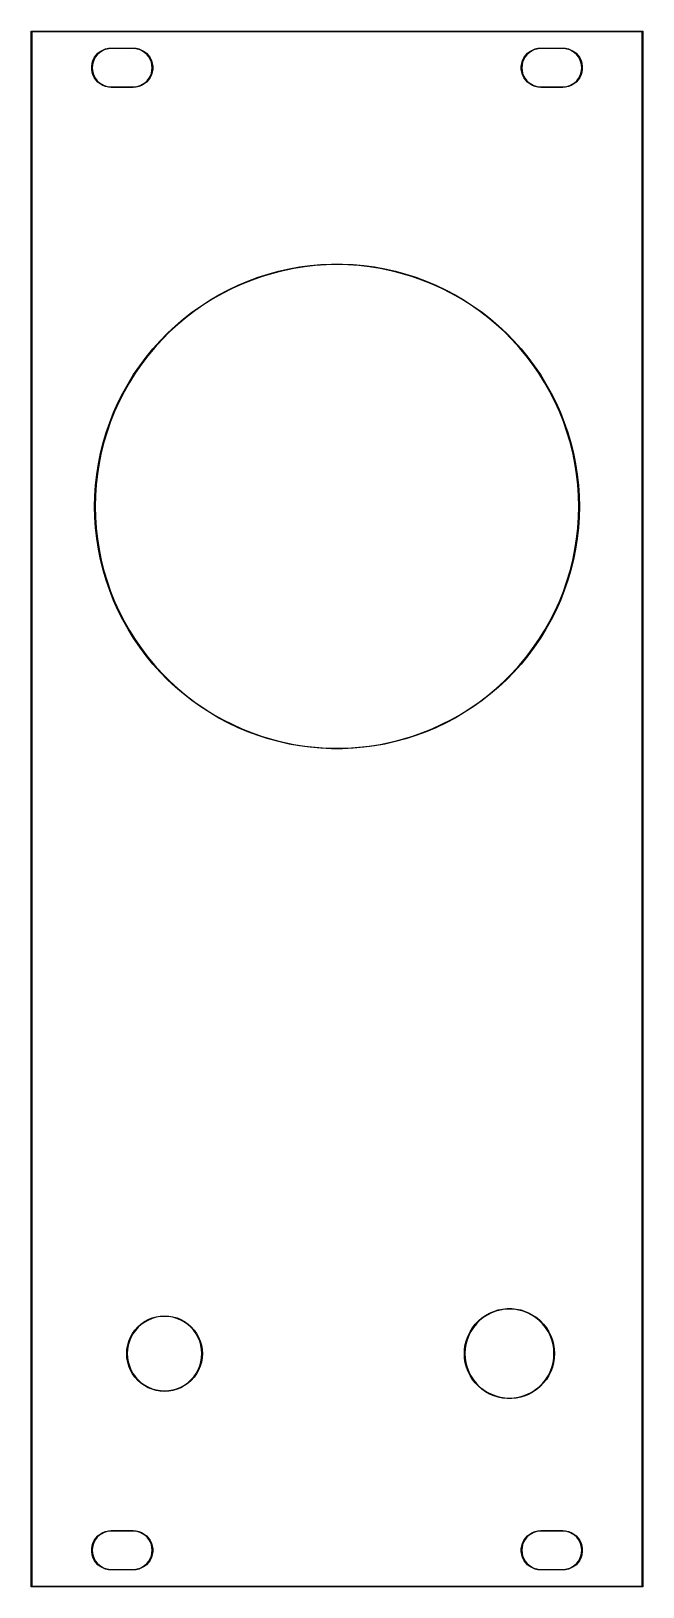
# Model space of a CAD drawing. Extents: x 114 to 165, y -154 to -25.
import ezdxf

# ---------------------------------------------------------------- set-up
doc = ezdxf.new("R2010")
doc.units = 0
doc.layers.add('BLACK', color=7, linetype='CONTINUOUS')

msp = doc.modelspace()

# ---------------------------------------------------------------- linework, layer by layer
at = {"layer": 'BLACK', "linetype": 'CONTINUOUS'}
for p, q in [((113.975, -25), (113.976903, -24.990433)), ((113.975, -153.5), (113.975, -25)), ((113.976903, -24.990433), (113.990433, -24.976903)), ((113.990433, -24.976903), (114, -24.975)), ((114, -24.975), (164.5, -24.975)), ((114.025, -25.025), (114.025, -153.475)), ((164.475, -25.025), (114.025, -25.025)), ((164.475, -153.475), (164.475, -25.025)), ((164.5, -24.975), (164.509567, -24.976903)), ((164.509567, -24.976903), (164.523097, -24.990433)), ((164.523097, -24.990433), (164.525, -25)), ((164.525, -25), (164.525, -153.5)), ((119.192709, -27.1875), (119.329524, -26.986829)), ((119.442206, -26.925724), (119.295025, -27.110283)), ((119.329524, -26.986829), (119.494719, -26.808791)), ((119.61525, -26.765163), (119.442206, -26.925724)), ((119.494719, -26.808791), (119.684605, -26.657362)), ((119.810292, -26.632186), (119.61525, -26.765163)), ((119.684605, -26.657362), (119.894939, -26.535926)), ((120.022975, -26.529763), (119.810292, -26.632186)), ((119.894939, -26.535926), (120.121023, -26.447194)), ((120.248547, -26.460183), (120.022975, -26.529763)), ((120.121023, -26.447194), (120.357806, -26.39315)), ((120.48197, -26.425), (120.248547, -26.460183)), ((120.357806, -26.39315), (120.6, -26.375)), ((120.6, -26.425), (120.48197, -26.425)), ((120.6, -26.375), (122.4, -26.375)), ((122.4, -26.425), (120.6, -26.425)), ((122.4, -26.375), (122.642194, -26.39315)), ((122.51803, -26.425), (122.4, -26.425)), ((122.751453, -26.460183), (122.51803, -26.425)), ((122.642194, -26.39315), (122.878977, -26.447194)), ((122.977025, -26.529763), (122.751453, -26.460183)), ((122.878977, -26.447194), (123.105061, -26.535926)), ((123.189708, -26.632186), (122.977025, -26.529763)), ((123.105061, -26.535926), (123.315395, -26.657362)), ((123.38475, -26.765163), (123.189708, -26.632186)), ((123.315395, -26.657362), (123.505281, -26.808791)), ((123.557794, -26.925724), (123.38475, -26.765163)), ((123.505281, -26.808791), (123.670476, -26.986829)), ((123.704975, -27.110283), (123.557794, -26.925724)), ((123.670476, -26.986829), (123.807291, -27.1875)), ((154.692709, -27.1875), (154.829524, -26.986829)), ((154.942206, -26.925724), (154.795025, -27.110283)), ((154.829524, -26.986829), (154.994719, -26.808791)), ((155.11525, -26.765163), (154.942206, -26.925724)), ((154.994719, -26.808791), (155.184605, -26.657362)), ((155.310292, -26.632186), (155.11525, -26.765163)), ((155.184605, -26.657362), (155.394939, -26.535926)), ((155.522975, -26.529763), (155.310292, -26.632186)), ((155.394939, -26.535926), (155.621023, -26.447194)), ((155.748547, -26.460183), (155.522975, -26.529763)), ((155.621023, -26.447194), (155.857806, -26.39315)), ((155.98197, -26.425), (155.748547, -26.460183)), ((155.857806, -26.39315), (156.1, -26.375)), ((156.1, -26.425), (155.98197, -26.425)), ((156.1, -26.375), (157.9, -26.375)), ((157.9, -26.425), (156.1, -26.425)), ((157.9, -26.375), (158.142194, -26.39315)), ((158.01803, -26.425), (157.9, -26.425)), ((158.251453, -26.460183), (158.01803, -26.425)), ((158.142194, -26.39315), (158.378977, -26.447194)), ((158.477025, -26.529763), (158.251453, -26.460183)), ((158.378977, -26.447194), (158.605061, -26.535926)), ((158.689708, -26.632186), (158.477025, -26.529763)), ((158.605061, -26.535926), (158.815395, -26.657362)), ((158.88475, -26.765163), (158.689708, -26.632186)), ((158.815395, -26.657362), (159.005281, -26.808791)), ((159.057794, -26.925724), (158.88475, -26.765163)), ((159.005281, -26.808791), (159.170476, -26.986829)), ((159.204975, -27.110283), (159.057794, -26.925724)), ((159.170476, -26.986829), (159.307291, -27.1875)), ((118.979544, -27.878564), (119.015742, -27.638403)), ((118.979544, -28.121436), (118.979544, -27.878564)), ((119.015742, -28.361597), (118.979544, -28.121436)), ((119.015742, -27.638403), (119.08733, -27.406321)), ((119.038225, -27.7646), (119.020584, -28)), ((119.020584, -28), (119.038225, -28.2354)), ((119.090753, -27.534459), (119.038225, -27.7646)), ((119.038225, -28.2354), (119.090753, -28.465541)), ((119.08733, -27.406321), (119.192709, -27.1875)), ((119.176995, -27.314717), (119.090753, -27.534459)), ((119.295025, -27.110283), (119.176995, -27.314717)), ((123.823005, -27.314717), (123.704975, -27.110283)), ((123.807291, -27.1875), (123.91267, -27.406321)), ((123.909247, -27.534459), (123.823005, -27.314717)), ((123.961775, -27.7646), (123.909247, -27.534459)), ((123.909247, -28.465541), (123.961775, -28.2354)), ((123.91267, -27.406321), (123.984258, -27.638403)), ((123.979416, -28), (123.961775, -27.7646)), ((123.961775, -28.2354), (123.979416, -28)), ((123.984258, -27.638403), (124.020456, -27.878564)), ((124.020456, -28.121436), (123.984258, -28.361597)), ((124.020456, -27.878564), (124.020456, -28.121436)), ((154.479544, -27.878564), (154.515742, -27.638403)), ((154.479544, -28.121436), (154.479544, -27.878564)), ((154.515742, -28.361597), (154.479544, -28.121436)), ((154.515742, -27.638403), (154.58733, -27.406321)), ((154.538225, -27.7646), (154.520584, -28)), ((154.520584, -28), (154.538225, -28.2354)), ((154.590753, -27.534459), (154.538225, -27.7646)), ((154.538225, -28.2354), (154.590753, -28.465541)), ((154.58733, -27.406321), (154.692709, -27.1875)), ((154.676995, -27.314717), (154.590753, -27.534459)), ((154.795025, -27.110283), (154.676995, -27.314717)), ((159.323005, -27.314717), (159.204975, -27.110283)), ((159.307291, -27.1875), (159.41267, -27.406321)), ((159.409247, -27.534459), (159.323005, -27.314717)), ((159.461775, -27.7646), (159.409247, -27.534459)), ((159.409247, -28.465541), (159.461775, -28.2354)), ((159.41267, -27.406321), (159.484258, -27.638403)), ((159.479416, -28), (159.461775, -27.7646)), ((159.461775, -28.2354), (159.479416, -28)), ((159.484258, -27.638403), (159.520456, -27.878564)), ((159.520456, -28.121436), (159.484258, -28.361597)), ((159.520456, -27.878564), (159.520456, -28.121436)), ((119.08733, -28.593679), (119.015742, -28.361597)), ((119.192709, -28.8125), (119.08733, -28.593679)), ((119.090753, -28.465541), (119.176995, -28.685283)), ((119.176995, -28.685283), (119.295025, -28.889717)), ((119.329524, -29.013171), (119.192709, -28.8125)), ((119.295025, -28.889717), (119.442206, -29.074276)), ((119.494719, -29.191209), (119.329524, -29.013171)), ((119.442206, -29.074276), (119.61525, -29.234837)), ((119.684605, -29.342638), (119.494719, -29.191209)), ((119.61525, -29.234837), (119.810292, -29.367814)), ((119.894939, -29.464074), (119.684605, -29.342638)), ((119.810292, -29.367814), (120.022975, -29.470237)), ((120.121023, -29.552806), (119.894939, -29.464074)), ((120.022975, -29.470237), (120.248547, -29.539817)), ((120.357806, -29.60685), (120.121023, -29.552806)), ((120.248547, -29.539817), (120.48197, -29.575)), ((122.51803, -29.575), (122.751453, -29.539817)), ((122.878977, -29.552806), (122.642194, -29.60685)), ((122.751453, -29.539817), (122.977025, -29.470237)), ((123.105061, -29.464074), (122.878977, -29.552806)), ((122.977025, -29.470237), (123.189708, -29.367814)), ((123.315395, -29.342638), (123.105061, -29.464074)), ((123.189708, -29.367814), (123.38475, -29.234837)), ((123.505281, -29.191209), (123.315395, -29.342638)), ((123.38475, -29.234837), (123.557794, -29.074276)), ((123.670476, -29.013171), (123.505281, -29.191209)), ((123.557794, -29.074276), (123.704975, -28.889717)), ((123.807291, -28.8125), (123.670476, -29.013171)), ((123.704975, -28.889717), (123.823005, -28.685283)), ((123.91267, -28.593679), (123.807291, -28.8125)), ((123.823005, -28.685283), (123.909247, -28.465541)), ((123.984258, -28.361597), (123.91267, -28.593679)), ((154.58733, -28.593679), (154.515742, -28.361597)), ((154.692709, -28.8125), (154.58733, -28.593679)), ((154.590753, -28.465541), (154.676995, -28.685283)), ((154.676995, -28.685283), (154.795025, -28.889717)), ((154.829524, -29.013171), (154.692709, -28.8125)), ((154.795025, -28.889717), (154.942206, -29.074276)), ((154.994719, -29.191209), (154.829524, -29.013171)), ((154.942206, -29.074276), (155.11525, -29.234837)), ((155.184605, -29.342638), (154.994719, -29.191209)), ((155.11525, -29.234837), (155.310292, -29.367814)), ((155.394939, -29.464074), (155.184605, -29.342638)), ((155.310292, -29.367814), (155.522975, -29.470237)), ((155.621023, -29.552806), (155.394939, -29.464074)), ((155.522975, -29.470237), (155.748547, -29.539817)), ((155.857806, -29.60685), (155.621023, -29.552806)), ((155.748547, -29.539817), (155.98197, -29.575)), ((158.01803, -29.575), (158.251453, -29.539817)), ((158.378977, -29.552806), (158.142194, -29.60685)), ((158.251453, -29.539817), (158.477025, -29.470237)), ((158.605061, -29.464074), (158.378977, -29.552806)), ((158.477025, -29.470237), (158.689708, -29.367814)), ((158.815395, -29.342638), (158.605061, -29.464074)), ((158.689708, -29.367814), (158.88475, -29.234837)), ((159.005281, -29.191209), (158.815395, -29.342638)), ((158.88475, -29.234837), (159.057794, -29.074276)), ((159.170476, -29.013171), (159.005281, -29.191209)), ((159.057794, -29.074276), (159.204975, -28.889717)), ((159.307291, -28.8125), (159.170476, -29.013171)), ((159.204975, -28.889717), (159.323005, -28.685283)), ((159.41267, -28.593679), (159.307291, -28.8125)), ((159.323005, -28.685283), (159.409247, -28.465541)), ((159.484258, -28.361597), (159.41267, -28.593679)), ((120.6, -29.625), (120.357806, -29.60685)), ((120.48197, -29.575), (120.6, -29.575)), ((120.6, -29.575), (122.4, -29.575)), ((122.4, -29.625), (120.6, -29.625)), ((122.4, -29.575), (122.51803, -29.575)), ((122.642194, -29.60685), (122.4, -29.625)), ((156.1, -29.625), (155.857806, -29.60685)), ((155.98197, -29.575), (156.1, -29.575)), ((156.1, -29.575), (157.9, -29.575)), ((157.9, -29.625), (156.1, -29.625)), ((157.9, -29.575), (158.01803, -29.575)), ((158.142194, -29.60685), (157.9, -29.625)), ((133.934576, -44.989993), (133.075831, -45.247862)), ((133.569673, -45.047539), (134.424622, -44.815074)), ((134.804025, -44.770911), (133.934576, -44.989993)), ((134.424622, -44.815074), (135.289017, -44.620654)), ((135.682428, -44.591057), (134.804025, -44.770911)), ((135.289017, -44.620654), (136.161165, -44.464659)), ((136.568015, -44.450794), (135.682428, -44.591057)), ((136.161165, -44.464659), (137.03936, -44.347395)), ((137.459004, -44.350404), (136.568015, -44.450794)), ((137.03936, -44.347395), (137.921883, -44.269091)), ((138.353599, -44.290089), (137.459004, -44.350404)), ((137.921883, -44.269091), (138.807005, -44.229901)), ((139.25, -44.26997), (138.353599, -44.290089)), ((138.807005, -44.229901), (139.692995, -44.229901)), ((140.146401, -44.290089), (139.25, -44.26997)), ((139.692995, -44.229901), (140.578117, -44.269091)), ((141.040996, -44.350404), (140.146401, -44.290089)), ((140.578117, -44.269091), (141.46064, -44.347395)), ((141.931985, -44.450794), (141.040996, -44.350404)), ((141.46064, -44.347395), (142.338835, -44.464659)), ((142.817572, -44.591057), (141.931985, -44.450794)), ((142.338835, -44.464659), (143.210983, -44.620654)), ((143.695975, -44.770911), (142.817572, -44.591057)), ((143.210983, -44.620654), (144.075378, -44.815074)), ((144.565424, -44.989993), (143.695975, -44.770911)), ((144.075378, -44.815074), (144.930327, -45.047539)), ((145.424169, -45.247862), (144.565424, -44.989993)), ((130.58099, -46.248615), (129.78209, -46.655675)), ((130.277463, -46.347648), (131.078126, -45.968285)), ((131.397348, -45.877808), (130.58099, -46.248615)), ((131.078126, -45.968285), (131.894786, -45.62471)), ((132.22952, -45.543999), (131.397348, -45.877808)), ((131.894786, -45.62471), (132.725844, -45.317594)), ((133.075831, -45.247862), (132.22952, -45.543999)), ((132.725844, -45.317594), (133.569673, -45.047539)), ((144.930327, -45.047539), (145.774156, -45.317594)), ((146.27048, -45.543999), (145.424169, -45.247862)), ((145.774156, -45.317594), (146.605214, -45.62471)), ((147.102652, -45.877808), (146.27048, -45.543999)), ((146.605214, -45.62471), (147.421874, -45.968285)), ((147.91901, -46.248615), (147.102652, -45.877808)), ((147.421874, -45.968285), (148.222537, -46.347648)), ((148.71791, -46.655675), (147.91901, -46.248615)), ((127.986953, -47.692694), (128.730362, -47.210697)), ((129.002257, -47.098167), (128.243062, -47.575201)), ((128.730362, -47.210697), (129.494364, -46.762056)), ((129.78209, -46.655675), (129.002257, -47.098167)), ((129.494364, -46.762056), (130.277463, -46.347648)), ((148.222537, -46.347648), (149.005636, -46.762056)), ((149.497743, -47.098167), (148.71791, -46.655675)), ((149.005636, -46.762056), (149.769638, -47.210697)), ((150.256938, -47.575201), (149.497743, -47.098167)), ((149.769638, -47.210697), (150.513047, -47.692694)), ((125.894616, -49.329064), (126.567691, -48.752914)), ((126.792655, -48.628984), (126.104365, -49.20361)), ((126.567691, -48.752914), (127.265592, -48.207102)), ((127.506033, -48.085816), (126.792655, -48.628984)), ((127.265592, -48.207102), (127.986953, -47.692694)), ((128.243062, -47.575201), (127.506033, -48.085816)), ((150.993967, -48.085816), (150.256938, -47.575201)), ((150.513047, -47.692694), (151.234408, -48.207102)), ((151.707345, -48.628984), (150.993967, -48.085816)), ((151.234408, -48.207102), (151.932309, -48.752914)), ((152.395635, -49.20361), (151.707345, -48.628984)), ((151.932309, -48.752914), (152.605384, -49.329064)), ((124.628164, -50.567802), (125.247685, -49.934421)), ((125.442548, -49.808537), (124.808537, -50.442548)), ((125.247685, -49.934421), (125.894616, -49.329064)), ((126.104365, -49.20361), (125.442548, -49.808537)), ((153.057452, -49.808537), (152.395635, -49.20361)), ((152.605384, -49.329064), (153.252315, -49.934421)), ((153.691463, -50.442548), (153.057452, -49.808537)), ((153.252315, -49.934421), (153.871836, -50.567802)), ((123.476148, -51.913622), (124.037266, -51.227967)), ((124.20361, -51.104365), (123.628984, -51.792655)), ((124.037266, -51.227967), (124.628164, -50.567802)), ((124.808537, -50.442548), (124.20361, -51.104365)), ((154.29639, -51.104365), (153.691463, -50.442548)), ((153.871836, -50.567802), (154.462734, -51.227967)), ((154.871016, -51.792655), (154.29639, -51.104365)), ((154.462734, -51.227967), (155.023852, -51.913622)), ((122.447583, -53.355992), (122.945908, -52.623427)), ((123.085816, -52.506033), (122.575201, -53.243062)), ((122.945908, -52.623427), (123.476148, -51.913622)), ((123.628984, -51.792655), (123.085816, -52.506033)), ((155.414184, -52.506033), (154.871016, -51.792655)), ((155.023852, -51.913622), (155.554092, -52.623427)), ((155.924799, -53.243062), (155.414184, -52.506033)), ((155.554092, -52.623427), (156.052417, -53.355992)), ((121.982151, -54.109881), (122.447583, -53.355992)), ((122.575201, -53.243062), (122.098167, -54.002257)), ((156.401833, -54.002257), (155.924799, -53.243062)), ((156.052417, -53.355992), (156.517849, -54.109881)), ((121.153538, -55.675696), (121.550521, -54.883621)), ((121.655675, -54.78209), (121.248615, -55.58099)), ((121.550521, -54.883621), (121.982151, -54.109881)), ((122.098167, -54.002257), (121.655675, -54.78209)), ((156.844325, -54.78209), (156.401833, -54.002257)), ((156.517849, -54.109881), (156.949479, -54.883621)), ((157.251385, -55.58099), (156.844325, -54.78209)), ((156.949479, -54.883621), (157.346462, -55.675696)), ((120.466555, -57.308616), (120.79198, -56.484555)), ((120.877808, -56.397348), (120.543999, -57.22952)), ((120.79198, -56.484555), (121.153538, -55.675696)), ((121.248615, -55.58099), (120.877808, -56.397348)), ((157.622192, -56.397348), (157.251385, -55.58099)), ((157.346462, -55.675696), (157.70802, -56.484555)), ((157.956001, -57.22952), (157.622192, -56.397348)), ((157.70802, -56.484555), (158.033445, -57.308616)), ((120.177899, -58.146264), (120.466555, -57.308616)), ((120.543999, -57.22952), (120.247862, -58.075831)), ((158.252138, -58.075831), (157.956001, -57.22952)), ((158.033445, -57.308616), (158.322101, -58.146264)), ((119.713083, -59.855744), (119.926578, -58.995862)), ((119.989993, -58.934576), (119.770911, -59.804025)), ((119.926578, -58.995862), (120.177899, -58.146264)), ((120.247862, -58.075831), (119.989993, -58.934576)), ((158.510007, -58.934576), (158.252138, -58.075831)), ((158.322101, -58.146264), (158.573422, -58.995862)), ((158.729089, -59.804025), (158.510007, -58.934576)), ((158.573422, -58.995862), (158.786917, -59.855744)), ((119.537832, -60.724228), (119.713083, -59.855744)), ((119.770911, -59.804025), (119.591057, -60.682428)), ((158.908943, -60.682428), (158.729089, -59.804025)), ((158.786917, -59.855744), (158.962168, -60.724228)), ((119.303361, -62.480188), (119.401169, -61.599614)), ((119.450794, -61.568015), (119.350404, -62.459004)), ((119.401169, -61.599614), (119.537832, -60.724228)), ((119.591057, -60.682428), (119.450794, -61.568015)), ((159.049206, -61.568015), (158.908943, -60.682428)), ((158.962168, -60.724228), (159.098831, -61.599614)), ((159.149596, -62.459004), (159.049206, -61.568015)), ((159.098831, -61.599614), (159.196639, -62.480188)), ((119.2446, -63.364227), (119.303361, -62.480188)), ((119.350404, -62.459004), (119.290089, -63.353599)), ((159.209911, -63.353599), (159.149596, -62.459004)), ((159.196639, -62.480188), (159.2554, -63.364227)), ((119.225, -64.25), (119.2446, -63.364227)), ((119.2446, -65.135773), (119.225, -64.25)), ((119.290089, -63.353599), (119.26997, -64.25)), ((119.26997, -64.25), (119.290089, -65.146401)), ((159.23003, -64.25), (159.209911, -63.353599)), ((159.209911, -65.146401), (159.23003, -64.25)), ((159.2554, -63.364227), (159.275, -64.25)), ((159.275, -64.25), (159.2554, -65.135773)), ((119.303361, -66.019812), (119.2446, -65.135773)), ((119.290089, -65.146401), (119.350404, -66.040996)), ((159.149596, -66.040996), (159.209911, -65.146401)), ((159.2554, -65.135773), (159.196639, -66.019812)), ((119.401169, -66.900386), (119.303361, -66.019812)), ((119.350404, -66.040996), (119.450794, -66.931985)), ((159.049206, -66.931985), (159.149596, -66.040996)), ((159.196639, -66.019812), (159.098831, -66.900386)), ((119.537832, -67.775772), (119.401169, -66.900386)), ((119.450794, -66.931985), (119.591057, -67.817572)), ((119.713083, -68.644256), (119.537832, -67.775772)), ((119.591057, -67.817572), (119.770911, -68.695975)), ((158.729089, -68.695975), (158.908943, -67.817572)), ((158.962168, -67.775772), (158.786917, -68.644256)), ((158.908943, -67.817572), (159.049206, -66.931985)), ((159.098831, -66.900386), (158.962168, -67.775772)), ((119.926578, -69.504138), (119.713083, -68.644256)), ((119.770911, -68.695975), (119.989993, -69.565424)), ((158.510007, -69.565424), (158.729089, -68.695975)), ((158.786917, -68.644256), (158.573422, -69.504138)), ((120.177899, -70.353736), (119.926578, -69.504138)), ((119.989993, -69.565424), (120.247862, -70.424169)), ((120.466555, -71.191384), (120.177899, -70.353736)), ((120.247862, -70.424169), (120.543999, -71.27048)), ((157.956001, -71.27048), (158.252138, -70.424169)), ((158.322101, -70.353736), (158.033445, -71.191384)), ((158.252138, -70.424169), (158.510007, -69.565424)), ((158.573422, -69.504138), (158.322101, -70.353736)), ((120.79198, -72.015445), (120.466555, -71.191384)), ((120.543999, -71.27048), (120.877808, -72.102652)), ((157.622192, -72.102652), (157.956001, -71.27048)), ((158.033445, -71.191384), (157.70802, -72.015445)), ((121.153538, -72.824304), (120.79198, -72.015445)), ((120.877808, -72.102652), (121.248615, -72.91901)), ((121.550521, -73.616379), (121.153538, -72.824304)), ((121.248615, -72.91901), (121.655675, -73.71791)), ((156.844325, -73.71791), (157.251385, -72.91901)), ((157.346462, -72.824304), (156.949479, -73.616379)), ((157.251385, -72.91901), (157.622192, -72.102652)), ((157.70802, -72.015445), (157.346462, -72.824304)), ((121.982151, -74.390119), (121.550521, -73.616379)), ((121.655675, -73.71791), (122.098167, -74.497743)), ((122.447583, -75.144008), (121.982151, -74.390119)), ((122.098167, -74.497743), (122.575201, -75.256938)), ((155.924799, -75.256938), (156.401833, -74.497743)), ((156.517849, -74.390119), (156.052417, -75.144008)), ((156.401833, -74.497743), (156.844325, -73.71791)), ((156.949479, -73.616379), (156.517849, -74.390119)), ((122.945908, -75.876573), (122.447583, -75.144008)), ((122.575201, -75.256938), (123.085816, -75.993967)), ((155.414184, -75.993967), (155.924799, -75.256938)), ((156.052417, -75.144008), (155.554092, -75.876573)), ((123.476148, -76.586378), (122.945908, -75.876573)), ((123.085816, -75.993967), (123.628984, -76.707345)), ((124.037266, -77.272033), (123.476148, -76.586378)), ((123.628984, -76.707345), (124.20361, -77.395635)), ((154.29639, -77.395635), (154.871016, -76.707345)), ((155.023852, -76.586378), (154.462734, -77.272033)), ((154.871016, -76.707345), (155.414184, -75.993967)), ((155.554092, -75.876573), (155.023852, -76.586378)), ((124.628164, -77.932198), (124.037266, -77.272033)), ((124.20361, -77.395635), (124.808537, -78.057452)), ((125.247685, -78.565579), (124.628164, -77.932198)), ((124.808537, -78.057452), (125.442548, -78.691463)), ((153.057452, -78.691463), (153.691463, -78.057452)), ((153.871836, -77.932198), (153.252315, -78.565579)), ((153.691463, -78.057452), (154.29639, -77.395635)), ((154.462734, -77.272033), (153.871836, -77.932198)), ((125.894616, -79.170936), (125.247685, -78.565579)), ((125.442548, -78.691463), (126.104365, -79.29639)), ((126.567691, -79.747086), (125.894616, -79.170936)), ((126.104365, -79.29639), (126.792655, -79.871016)), ((151.707345, -79.871016), (152.395635, -79.29639)), ((152.605384, -79.170936), (151.932309, -79.747086)), ((152.395635, -79.29639), (153.057452, -78.691463)), ((153.252315, -78.565579), (152.605384, -79.170936)), ((127.265592, -80.292898), (126.567691, -79.747086)), ((126.792655, -79.871016), (127.506033, -80.414184)), ((127.986953, -80.807306), (127.265592, -80.292898)), ((127.506033, -80.414184), (128.243062, -80.924799)), ((128.730362, -81.289303), (127.986953, -80.807306)), ((128.243062, -80.924799), (129.002257, -81.401833)), ((149.497743, -81.401833), (150.256938, -80.924799)), ((150.513047, -80.807306), (149.769638, -81.289303)), ((150.256938, -80.924799), (150.993967, -80.414184)), ((151.234408, -80.292898), (150.513047, -80.807306)), ((150.993967, -80.414184), (151.707345, -79.871016)), ((151.932309, -79.747086), (151.234408, -80.292898)), ((129.494364, -81.737944), (128.730362, -81.289303)), ((129.002257, -81.401833), (129.78209, -81.844325)), ((130.277463, -82.152352), (129.494364, -81.737944)), ((129.78209, -81.844325), (130.58099, -82.251385)), ((131.078126, -82.531715), (130.277463, -82.152352)), ((130.58099, -82.251385), (131.397348, -82.622192)), ((147.102652, -82.622192), (147.91901, -82.251385)), ((148.222537, -82.152352), (147.421874, -82.531715)), ((147.91901, -82.251385), (148.71791, -81.844325)), ((149.005636, -81.737944), (148.222537, -82.152352)), ((148.71791, -81.844325), (149.497743, -81.401833)), ((149.769638, -81.289303), (149.005636, -81.737944)), ((131.894786, -82.87529), (131.078126, -82.531715)), ((131.397348, -82.622192), (132.22952, -82.956001)), ((132.725844, -83.182406), (131.894786, -82.87529)), ((132.22952, -82.956001), (133.075831, -83.252138)), ((133.569673, -83.452461), (132.725844, -83.182406)), ((133.075831, -83.252138), (133.934576, -83.510007)), ((134.424622, -83.684926), (133.569673, -83.452461)), ((133.934576, -83.510007), (134.804025, -83.729089)), ((143.695975, -83.729089), (144.565424, -83.510007)), ((144.930327, -83.452461), (144.075378, -83.684926)), ((144.565424, -83.510007), (145.424169, -83.252138)), ((145.774156, -83.182406), (144.930327, -83.452461)), ((145.424169, -83.252138), (146.27048, -82.956001)), ((146.605214, -82.87529), (145.774156, -83.182406)), ((146.27048, -82.956001), (147.102652, -82.622192)), ((147.421874, -82.531715), (146.605214, -82.87529)), ((135.289017, -83.879346), (134.424622, -83.684926)), ((134.804025, -83.729089), (135.682428, -83.908943)), ((136.161165, -84.035341), (135.289017, -83.879346)), ((135.682428, -83.908943), (136.568015, -84.049206)), ((137.03936, -84.152605), (136.161165, -84.035341)), ((136.568015, -84.049206), (137.459004, -84.149596)), ((137.921883, -84.230909), (137.03936, -84.152605)), ((137.459004, -84.149596), (138.353599, -84.209911)), ((138.807005, -84.270099), (137.921883, -84.230909)), ((138.353599, -84.209911), (139.25, -84.23003)), ((139.692995, -84.270099), (138.807005, -84.270099)), ((139.25, -84.23003), (140.146401, -84.209911)), ((140.578117, -84.230909), (139.692995, -84.270099)), ((140.146401, -84.209911), (141.040996, -84.149596)), ((141.46064, -84.152605), (140.578117, -84.230909)), ((141.040996, -84.149596), (141.931985, -84.049206)), ((142.338835, -84.035341), (141.46064, -84.152605)), ((141.931985, -84.049206), (142.817572, -83.908943)), ((143.210983, -83.879346), (142.338835, -84.035341)), ((142.817572, -83.908943), (143.695975, -83.729089)), ((144.075378, -83.684926), (143.210983, -83.879346)), ((151.219905, -131.30436), (151.529609, -131.0888)), ((151.659979, -131.062989), (151.336925, -131.272783)), ((151.529609, -131.0888), (151.859532, -130.905678)), ((152.003192, -130.888113), (151.659979, -131.062989)), ((151.859532, -130.905678), (152.206288, -130.756873)), ((152.362804, -130.750071), (152.003192, -130.888113)), ((152.206288, -130.756873), (152.566319, -130.643913)), ((152.734876, -130.650375), (152.362804, -130.750071)), ((152.566319, -130.643913), (152.935932, -130.567955)), ((153.115331, -130.590117), (152.734876, -130.650375)), ((152.935932, -130.567955), (153.311332, -130.529781)), ((153.5, -130.569957), (153.115331, -130.590117)), ((153.311332, -130.529781), (153.688668, -130.529781)), ((153.884669, -130.590117), (153.5, -130.569957)), ((153.688668, -130.529781), (154.064068, -130.567955)), ((154.265124, -130.650375), (153.884669, -130.590117)), ((154.064068, -130.567955), (154.433681, -130.643913)), ((154.637196, -130.750071), (154.265124, -130.650375)), ((154.433681, -130.643913), (154.793712, -130.756873)), ((154.996808, -130.888113), (154.637196, -130.750071)), ((154.793712, -130.756873), (155.140468, -130.905678)), ((155.340022, -131.062989), (154.996808, -130.888113)), ((155.140468, -130.905678), (155.470391, -131.0888)), ((155.663075, -131.272783), (155.340022, -131.062989)), ((155.470391, -131.0888), (155.780095, -131.30436)), ((122.353987, -132.5874), (122.556777, -132.301594)), ((122.59208, -132.329748), (122.392221, -132.611424)), ((122.556777, -132.301594), (122.790291, -132.040291)), ((122.822221, -132.072221), (122.59208, -132.329748)), ((122.790291, -132.040291), (123.051594, -131.806777)), ((123.079748, -131.84208), (122.822221, -132.072221)), ((123.051594, -131.806777), (123.3374, -131.603987)), ((123.361424, -131.642221), (123.079748, -131.84208)), ((123.3374, -131.603987), (123.644113, -131.434472)), ((123.663705, -131.475156), (123.361424, -131.642221)), ((123.644113, -131.434472), (123.967878, -131.300365)), ((123.982792, -131.342986), (123.663705, -131.475156)), ((123.967878, -131.300365), (124.304622, -131.20335)), ((124.31467, -131.247373), (123.982792, -131.342986)), ((124.304622, -131.20335), (124.650111, -131.144649)), ((124.655167, -131.18952), (124.31467, -131.247373)), ((124.650111, -131.144649), (125, -131.125)), ((125, -131.170155), (124.655167, -131.18952)), ((125, -131.125), (125.349889, -131.144649)), ((125.344833, -131.18952), (125, -131.170155)), ((125.68533, -131.247373), (125.344833, -131.18952)), ((125.349889, -131.144649), (125.695378, -131.20335)), ((126.017208, -131.342986), (125.68533, -131.247373)), ((125.695378, -131.20335), (126.032122, -131.300365)), ((126.336295, -131.475156), (126.017208, -131.342986)), ((126.032122, -131.300365), (126.355887, -131.434472)), ((126.638576, -131.642221), (126.336295, -131.475156)), ((126.355887, -131.434472), (126.6626, -131.603987)), ((126.920252, -131.84208), (126.638576, -131.642221)), ((126.6626, -131.603987), (126.948406, -131.806777)), ((127.177779, -132.072221), (126.920252, -131.84208)), ((126.948406, -131.806777), (127.209709, -132.040291)), ((127.40792, -132.329748), (127.177779, -132.072221)), ((127.209709, -132.040291), (127.443223, -132.301594)), ((127.607779, -132.611424), (127.40792, -132.329748)), ((127.443223, -132.301594), (127.646013, -132.5874)), ((150.243059, -132.44225), (150.442656, -132.122026)), ((150.522783, -132.086925), (150.312989, -132.409979)), ((150.442656, -132.122026), (150.673626, -131.823638)), ((150.765195, -131.787571), (150.522783, -132.086925)), ((150.673626, -131.823638), (150.933598, -131.550147)), ((151.037571, -131.515195), (150.765195, -131.787571)), ((150.933598, -131.550147), (151.219905, -131.30436)), ((151.336925, -131.272783), (151.037571, -131.515195)), ((155.962429, -131.515195), (155.663075, -131.272783)), ((155.780095, -131.30436), (156.066402, -131.550147)), ((156.234805, -131.787571), (155.962429, -131.515195)), ((156.066402, -131.550147), (156.326374, -131.823638)), ((156.477217, -132.086925), (156.234805, -131.787571)), ((156.326374, -131.823638), (156.557344, -132.122026)), ((156.687011, -132.409979), (156.477217, -132.086925)), ((156.557344, -132.122026), (156.756941, -132.44225)), ((121.894649, -133.900111), (121.95335, -133.554622)), ((121.997373, -133.56467), (121.93952, -133.905167)), ((121.95335, -133.554622), (122.050365, -133.217878)), ((122.092986, -133.232792), (121.997373, -133.56467)), ((122.050365, -133.217878), (122.184472, -132.894113)), ((122.225156, -132.913705), (122.092986, -133.232792)), ((122.184472, -132.894113), (122.353987, -132.5874)), ((122.392221, -132.611424), (122.225156, -132.913705)), ((127.774844, -132.913705), (127.607779, -132.611424)), ((127.646013, -132.5874), (127.815528, -132.894113)), ((127.907014, -133.232792), (127.774844, -132.913705)), ((127.815528, -132.894113), (127.949635, -133.217878)), ((128.002627, -133.56467), (127.907014, -133.232792)), ((127.949635, -133.217878), (128.04665, -133.554622)), ((128.06048, -133.905167), (128.002627, -133.56467)), ((128.04665, -133.554622), (128.105351, -133.900111)), ((149.794112, -133.873148), (149.851251, -133.500163)), ((149.900375, -133.484876), (149.840117, -133.865331)), ((149.851251, -133.500163), (149.945831, -133.134872)), ((150.000071, -133.112804), (149.900375, -133.484876)), ((149.945831, -133.134872), (150.076882, -132.781024)), ((150.138113, -132.753192), (150.000071, -133.112804)), ((150.076882, -132.781024), (150.243059, -132.44225)), ((150.312989, -132.409979), (150.138113, -132.753192)), ((156.861887, -132.753192), (156.687011, -132.409979)), ((156.756941, -132.44225), (156.923118, -132.781024)), ((156.999929, -133.112804), (156.861887, -132.753192)), ((156.923118, -132.781024), (157.054169, -133.134872)), ((157.099625, -133.484876), (156.999929, -133.112804)), ((157.054169, -133.134872), (157.148749, -133.500163)), ((157.159883, -133.865331), (157.099625, -133.484876)), ((157.148749, -133.500163), (157.205888, -133.873148)), ((121.875, -134.25), (121.894649, -133.900111)), ((121.894649, -134.599889), (121.875, -134.25)), ((121.95335, -134.945378), (121.894649, -134.599889)), ((121.93952, -133.905167), (121.920155, -134.25)), ((121.920155, -134.25), (121.93952, -134.594833)), ((121.93952, -134.594833), (121.997373, -134.93533)), ((122.050365, -135.282122), (121.95335, -134.945378)), ((121.997373, -134.93533), (122.092986, -135.267208)), ((127.907014, -135.267208), (128.002627, -134.93533)), ((128.04665, -134.945378), (127.949635, -135.282122)), ((128.002627, -134.93533), (128.06048, -134.594833)), ((128.105351, -134.599889), (128.04665, -134.945378)), ((128.079845, -134.25), (128.06048, -133.905167)), ((128.06048, -134.594833), (128.079845, -134.25)), ((128.105351, -133.900111), (128.125, -134.25)), ((128.125, -134.25), (128.105351, -134.599889)), ((149.775, -134.25), (149.794112, -133.873148)), ((149.794112, -134.626852), (149.775, -134.25)), ((149.851251, -134.999837), (149.794112, -134.626852)), ((149.840117, -133.865331), (149.819957, -134.25)), ((149.819957, -134.25), (149.840117, -134.634669)), ((149.840117, -134.634669), (149.900375, -135.015124)), ((157.099625, -135.015124), (157.159883, -134.634669)), ((157.205888, -134.626852), (157.148749, -134.999837)), ((157.180043, -134.25), (157.159883, -133.865331)), ((157.159883, -134.634669), (157.180043, -134.25)), ((157.205888, -133.873148), (157.225, -134.25)), ((157.225, -134.25), (157.205888, -134.626852)), ((122.184472, -135.605887), (122.050365, -135.282122)), ((122.092986, -135.267208), (122.225156, -135.586295)), ((122.353987, -135.9126), (122.184472, -135.605887)), ((122.225156, -135.586295), (122.392221, -135.888576)), ((122.556777, -136.198406), (122.353987, -135.9126)), ((122.392221, -135.888576), (122.59208, -136.170252)), ((122.790291, -136.459709), (122.556777, -136.198406)), ((122.59208, -136.170252), (122.822221, -136.427779)), ((127.177779, -136.427779), (127.40792, -136.170252)), ((127.443223, -136.198406), (127.209709, -136.459709)), ((127.40792, -136.170252), (127.607779, -135.888576)), ((127.646013, -135.9126), (127.443223, -136.198406)), ((127.607779, -135.888576), (127.774844, -135.586295)), ((127.815528, -135.605887), (127.646013, -135.9126)), ((127.774844, -135.586295), (127.907014, -135.267208)), ((127.949635, -135.282122), (127.815528, -135.605887)), ((149.945831, -135.365128), (149.851251, -134.999837)), ((149.900375, -135.015124), (150.000071, -135.387196)), ((150.076882, -135.718976), (149.945831, -135.365128)), ((150.000071, -135.387196), (150.138113, -135.746808)), ((150.243059, -136.05775), (150.076882, -135.718976)), ((150.138113, -135.746808), (150.312989, -136.090022)), ((150.442656, -136.377974), (150.243059, -136.05775)), ((150.312989, -136.090022), (150.522783, -136.413075)), ((156.477217, -136.413075), (156.687011, -136.090022)), ((156.756941, -136.05775), (156.557344, -136.377974)), ((156.687011, -136.090022), (156.861887, -135.746808)), ((156.923118, -135.718976), (156.756941, -136.05775)), ((156.861887, -135.746808), (156.999929, -135.387196)), ((157.054169, -135.365128), (156.923118, -135.718976)), ((156.999929, -135.387196), (157.099625, -135.015124)), ((157.148749, -134.999837), (157.054169, -135.365128)), ((123.051594, -136.693223), (122.790291, -136.459709)), ((122.822221, -136.427779), (123.079748, -136.65792)), ((123.3374, -136.896013), (123.051594, -136.693223)), ((123.079748, -136.65792), (123.361424, -136.857779)), ((123.644113, -137.065528), (123.3374, -136.896013)), ((123.361424, -136.857779), (123.663705, -137.024844)), ((123.967878, -137.199635), (123.644113, -137.065528)), ((123.663705, -137.024844), (123.982792, -137.157014)), ((124.304622, -137.29665), (123.967878, -137.199635)), ((123.982792, -137.157014), (124.31467, -137.252627)), ((124.650111, -137.355351), (124.304622, -137.29665)), ((124.31467, -137.252627), (124.655167, -137.31048)), ((125, -137.375), (124.650111, -137.355351)), ((124.655167, -137.31048), (125, -137.329845)), ((125, -137.329845), (125.344833, -137.31048)), ((125.349889, -137.355351), (125, -137.375)), ((125.344833, -137.31048), (125.68533, -137.252627)), ((125.695378, -137.29665), (125.349889, -137.355351)), ((125.68533, -137.252627), (126.017208, -137.157014)), ((126.032122, -137.199635), (125.695378, -137.29665)), ((126.017208, -137.157014), (126.336295, -137.024844)), ((126.355887, -137.065528), (126.032122, -137.199635)), ((126.336295, -137.024844), (126.638576, -136.857779)), ((126.6626, -136.896013), (126.355887, -137.065528)), ((126.638576, -136.857779), (126.920252, -136.65792)), ((126.948406, -136.693223), (126.6626, -136.896013)), ((126.920252, -136.65792), (127.177779, -136.427779)), ((127.209709, -136.459709), (126.948406, -136.693223)), ((150.673626, -136.676362), (150.442656, -136.377974)), ((150.522783, -136.413075), (150.765195, -136.712429)), ((150.933598, -136.949853), (150.673626, -136.676362)), ((150.765195, -136.712429), (151.037571, -136.984805)), ((151.219905, -137.19564), (150.933598, -136.949853)), ((151.037571, -136.984805), (151.336925, -137.227217)), ((151.529609, -137.4112), (151.219905, -137.19564)), ((151.336925, -137.227217), (151.659978, -137.437011)), ((151.859532, -137.594322), (151.529609, -137.4112)), ((151.659978, -137.437011), (152.003192, -137.611887)), ((154.996808, -137.611887), (155.340022, -137.437011)), ((155.470391, -137.4112), (155.140468, -137.594322)), ((155.340022, -137.437011), (155.663075, -137.227217)), ((155.780095, -137.19564), (155.470391, -137.4112)), ((155.663075, -137.227217), (155.962429, -136.984805)), ((156.066402, -136.949853), (155.780095, -137.19564)), ((155.962429, -136.984805), (156.234805, -136.712429)), ((156.326374, -136.676362), (156.066402, -136.949853)), ((156.234805, -136.712429), (156.477217, -136.413075)), ((156.557344, -136.377974), (156.326374, -136.676362)), ((152.206288, -137.743127), (151.859532, -137.594322)), ((152.003192, -137.611887), (152.362804, -137.749929)), ((152.566319, -137.856087), (152.206288, -137.743127)), ((152.362804, -137.749929), (152.734876, -137.849625)), ((152.935932, -137.932045), (152.566319, -137.856087)), ((152.734876, -137.849625), (153.115331, -137.909883)), ((153.311332, -137.970219), (152.935932, -137.932045)), ((153.115331, -137.909883), (153.5, -137.930043)), ((153.688668, -137.970219), (153.311332, -137.970219)), ((153.5, -137.930043), (153.884669, -137.909883)), ((154.064068, -137.932045), (153.688668, -137.970219)), ((153.884669, -137.909883), (154.265124, -137.849625)), ((154.433681, -137.856087), (154.064068, -137.932045)), ((154.265124, -137.849625), (154.637196, -137.749929)), ((154.793712, -137.743127), (154.433681, -137.856087)), ((154.637196, -137.749929), (154.996808, -137.611887)), ((155.140468, -137.594322), (154.793712, -137.743127)), ((119.684605, -149.157362), (119.894939, -149.035926)), ((120.022975, -149.029763), (119.810292, -149.132186)), ((119.894939, -149.035926), (120.121023, -148.947194)), ((120.248547, -148.960183), (120.022975, -149.029763)), ((120.121023, -148.947194), (120.357806, -148.89315)), ((120.48197, -148.925), (120.248547, -148.960183)), ((120.357806, -148.89315), (120.6, -148.875)), ((120.6, -148.925), (120.48197, -148.925)), ((120.6, -148.875), (122.4, -148.875)), ((122.4, -148.925), (120.6, -148.925)), ((122.4, -148.875), (122.642194, -148.89315)), ((122.51803, -148.925), (122.4, -148.925)), ((122.751453, -148.960183), (122.51803, -148.925)), ((122.642194, -148.89315), (122.878977, -148.947194)), ((122.977025, -149.029763), (122.751453, -148.960183)), ((122.878977, -148.947194), (123.105061, -149.035926)), ((123.189708, -149.132186), (122.977025, -149.029763)), ((123.105061, -149.035926), (123.315395, -149.157362)), ((155.184605, -149.157362), (155.394939, -149.035926)), ((155.522975, -149.029763), (155.310292, -149.132186)), ((155.394939, -149.035926), (155.621023, -148.947194)), ((155.748547, -148.960183), (155.522975, -149.029763)), ((155.621023, -148.947194), (155.857806, -148.89315)), ((155.98197, -148.925), (155.748547, -148.960183)), ((155.857806, -148.89315), (156.1, -148.875)), ((156.1, -148.925), (155.98197, -148.925)), ((156.1, -148.875), (157.9, -148.875)), ((157.9, -148.925), (156.1, -148.925)), ((157.9, -148.875), (158.142194, -148.89315)), ((158.01803, -148.925), (157.9, -148.925)), ((158.251453, -148.960183), (158.01803, -148.925)), ((158.142194, -148.89315), (158.378977, -148.947194)), ((158.477025, -149.029763), (158.251453, -148.960183)), ((158.378977, -148.947194), (158.605061, -149.035926)), ((158.689708, -149.132186), (158.477025, -149.029763)), ((158.605061, -149.035926), (158.815395, -149.157362)), ((118.979544, -150.378564), (119.015742, -150.138403)), ((118.979544, -150.621436), (118.979544, -150.378564)), ((119.015742, -150.138403), (119.08733, -149.906321)), ((119.038225, -150.2646), (119.020584, -150.5)), ((119.090753, -150.034459), (119.038225, -150.2646)), ((119.08733, -149.906321), (119.192709, -149.6875)), ((119.176995, -149.814717), (119.090753, -150.034459)), ((119.295025, -149.610283), (119.176995, -149.814717)), ((119.192709, -149.6875), (119.329524, -149.486829)), ((119.442206, -149.425724), (119.295025, -149.610283)), ((119.329524, -149.486829), (119.494719, -149.308791)), ((119.61525, -149.265163), (119.442206, -149.425724)), ((119.494719, -149.308791), (119.684605, -149.157362)), ((119.810292, -149.132186), (119.61525, -149.265163)), ((123.38475, -149.265163), (123.189708, -149.132186)), ((123.315395, -149.157362), (123.505281, -149.308791)), ((123.557794, -149.425724), (123.38475, -149.265163)), ((123.505281, -149.308791), (123.670476, -149.486829)), ((123.704975, -149.610283), (123.557794, -149.425724)), ((123.670476, -149.486829), (123.807291, -149.6875)), ((123.823005, -149.814717), (123.704975, -149.610283)), ((123.807291, -149.6875), (123.91267, -149.906321)), ((123.909247, -150.034459), (123.823005, -149.814717)), ((123.961775, -150.2646), (123.909247, -150.034459)), ((123.91267, -149.906321), (123.984258, -150.138403)), ((123.979416, -150.5), (123.961775, -150.2646)), ((123.984258, -150.138403), (124.020456, -150.378564)), ((124.020456, -150.378564), (124.020456, -150.621436)), ((154.479544, -150.378564), (154.515742, -150.138403)), ((154.479544, -150.621436), (154.479544, -150.378564)), ((154.515742, -150.138403), (154.58733, -149.906321)), ((154.538225, -150.2646), (154.520584, -150.5)), ((154.590753, -150.034459), (154.538225, -150.2646)), ((154.58733, -149.906321), (154.692709, -149.6875)), ((154.676995, -149.814717), (154.590753, -150.034459)), ((154.795025, -149.610283), (154.676995, -149.814717)), ((154.692709, -149.6875), (154.829524, -149.486829)), ((154.942206, -149.425724), (154.795025, -149.610283)), ((154.829524, -149.486829), (154.994719, -149.308791)), ((155.11525, -149.265163), (154.942206, -149.425724)), ((154.994719, -149.308791), (155.184605, -149.157362)), ((155.310292, -149.132186), (155.11525, -149.265163)), ((158.88475, -149.265163), (158.689708, -149.132186)), ((158.815395, -149.157362), (159.005281, -149.308791)), ((159.057794, -149.425724), (158.88475, -149.265163)), ((159.005281, -149.308791), (159.170476, -149.486829)), ((159.204975, -149.610283), (159.057794, -149.425724)), ((159.170476, -149.486829), (159.307291, -149.6875)), ((159.323005, -149.814717), (159.204975, -149.610283)), ((159.307291, -149.6875), (159.41267, -149.906321)), ((159.409247, -150.034459), (159.323005, -149.814717)), ((159.461775, -150.2646), (159.409247, -150.034459)), ((159.41267, -149.906321), (159.484258, -150.138403)), ((159.479416, -150.5), (159.461775, -150.2646)), ((159.484258, -150.138403), (159.520456, -150.378564)), ((159.520456, -150.378564), (159.520456, -150.621436)), ((119.015742, -150.861597), (118.979544, -150.621436)), ((119.08733, -151.093679), (119.015742, -150.861597)), ((119.020584, -150.5), (119.038225, -150.7354)), ((119.038225, -150.7354), (119.090753, -150.965541)), ((119.192709, -151.3125), (119.08733, -151.093679)), ((119.090753, -150.965541), (119.176995, -151.185283)), ((119.176995, -151.185283), (119.295025, -151.389717)), ((119.329524, -151.513171), (119.192709, -151.3125)), ((119.295025, -151.389717), (119.442206, -151.574276)), ((119.494719, -151.691209), (119.329524, -151.513171)), ((119.442206, -151.574276), (119.61525, -151.734837)), ((123.38475, -151.734837), (123.557794, -151.574276)), ((123.670476, -151.513171), (123.505281, -151.691209)), ((123.557794, -151.574276), (123.704975, -151.389717)), ((123.807291, -151.3125), (123.670476, -151.513171)), ((123.704975, -151.389717), (123.823005, -151.185283)), ((123.91267, -151.093679), (123.807291, -151.3125)), ((123.823005, -151.185283), (123.909247, -150.965541)), ((123.909247, -150.965541), (123.961775, -150.7354)), ((123.984258, -150.861597), (123.91267, -151.093679)), ((123.961775, -150.7354), (123.979416, -150.5)), ((124.020456, -150.621436), (123.984258, -150.861597)), ((154.515742, -150.861597), (154.479544, -150.621436)), ((154.58733, -151.093679), (154.515742, -150.861597)), ((154.520584, -150.5), (154.538225, -150.7354)), ((154.538225, -150.7354), (154.590753, -150.965541)), ((154.692709, -151.3125), (154.58733, -151.093679)), ((154.590753, -150.965541), (154.676995, -151.185283)), ((154.676995, -151.185283), (154.795025, -151.389717)), ((154.829524, -151.513171), (154.692709, -151.3125)), ((154.795025, -151.389717), (154.942206, -151.574276)), ((154.994719, -151.691209), (154.829524, -151.513171)), ((154.942206, -151.574276), (155.11525, -151.734837)), ((158.88475, -151.734837), (159.057794, -151.574276)), ((159.170476, -151.513171), (159.005281, -151.691209)), ((159.057794, -151.574276), (159.204975, -151.389717)), ((159.307291, -151.3125), (159.170476, -151.513171)), ((159.204975, -151.389717), (159.323005, -151.185283)), ((159.41267, -151.093679), (159.307291, -151.3125)), ((159.323005, -151.185283), (159.409247, -150.965541)), ((159.409247, -150.965541), (159.461775, -150.7354)), ((159.484258, -150.861597), (159.41267, -151.093679)), ((159.461775, -150.7354), (159.479416, -150.5)), ((159.520456, -150.621436), (159.484258, -150.861597)), ((119.684605, -151.842638), (119.494719, -151.691209)), ((119.61525, -151.734837), (119.810292, -151.867814)), ((119.894939, -151.964074), (119.684605, -151.842638)), ((119.810292, -151.867814), (120.022975, -151.970237)), ((120.121023, -152.052806), (119.894939, -151.964074)), ((120.022975, -151.970237), (120.248547, -152.039817)), ((120.357806, -152.10685), (120.121023, -152.052806)), ((120.248547, -152.039817), (120.48197, -152.075)), ((120.6, -152.125), (120.357806, -152.10685)), ((120.48197, -152.075), (120.6, -152.075)), ((120.6, -152.075), (122.4, -152.075)), ((122.4, -152.125), (120.6, -152.125)), ((122.4, -152.075), (122.51803, -152.075)), ((122.642194, -152.10685), (122.4, -152.125)), ((122.51803, -152.075), (122.751453, -152.039817)), ((122.878977, -152.052806), (122.642194, -152.10685)), ((122.751453, -152.039817), (122.977025, -151.970237)), ((123.105061, -151.964074), (122.878977, -152.052806)), ((122.977025, -151.970237), (123.189708, -151.867814)), ((123.315395, -151.842638), (123.105061, -151.964074)), ((123.189708, -151.867814), (123.38475, -151.734837)), ((123.505281, -151.691209), (123.315395, -151.842638)), ((155.184605, -151.842638), (154.994719, -151.691209)), ((155.11525, -151.734837), (155.310292, -151.867814)), ((155.394939, -151.964074), (155.184605, -151.842638)), ((155.310292, -151.867814), (155.522975, -151.970237)), ((155.621023, -152.052806), (155.394939, -151.964074)), ((155.522975, -151.970237), (155.748547, -152.039817)), ((155.857806, -152.10685), (155.621023, -152.052806)), ((155.748547, -152.039817), (155.98197, -152.075)), ((156.1, -152.125), (155.857806, -152.10685)), ((155.98197, -152.075), (156.1, -152.075)), ((156.1, -152.075), (157.9, -152.075)), ((157.9, -152.125), (156.1, -152.125)), ((157.9, -152.075), (158.01803, -152.075)), ((158.142194, -152.10685), (157.9, -152.125)), ((158.01803, -152.075), (158.251453, -152.039817)), ((158.378977, -152.052806), (158.142194, -152.10685)), ((158.251453, -152.039817), (158.477025, -151.970237)), ((158.605061, -151.964074), (158.378977, -152.052806)), ((158.477025, -151.970237), (158.689708, -151.867814)), ((158.815395, -151.842638), (158.605061, -151.964074)), ((158.689708, -151.867814), (158.88475, -151.734837)), ((159.005281, -151.691209), (158.815395, -151.842638)), ((113.976903, -153.509567), (113.975, -153.5)), ((113.990433, -153.523097), (113.976903, -153.509567)), ((114, -153.525), (113.990433, -153.523097)), ((164.5, -153.525), (114, -153.525)), ((114.025, -153.475), (164.475, -153.475)), ((164.509567, -153.523097), (164.5, -153.525)), ((164.523097, -153.509567), (164.509567, -153.523097)), ((164.525, -153.5), (164.523097, -153.509567))]:
    msp.add_line(p, q, dxfattribs=at)

doc.saveas('drawing.dxf')
